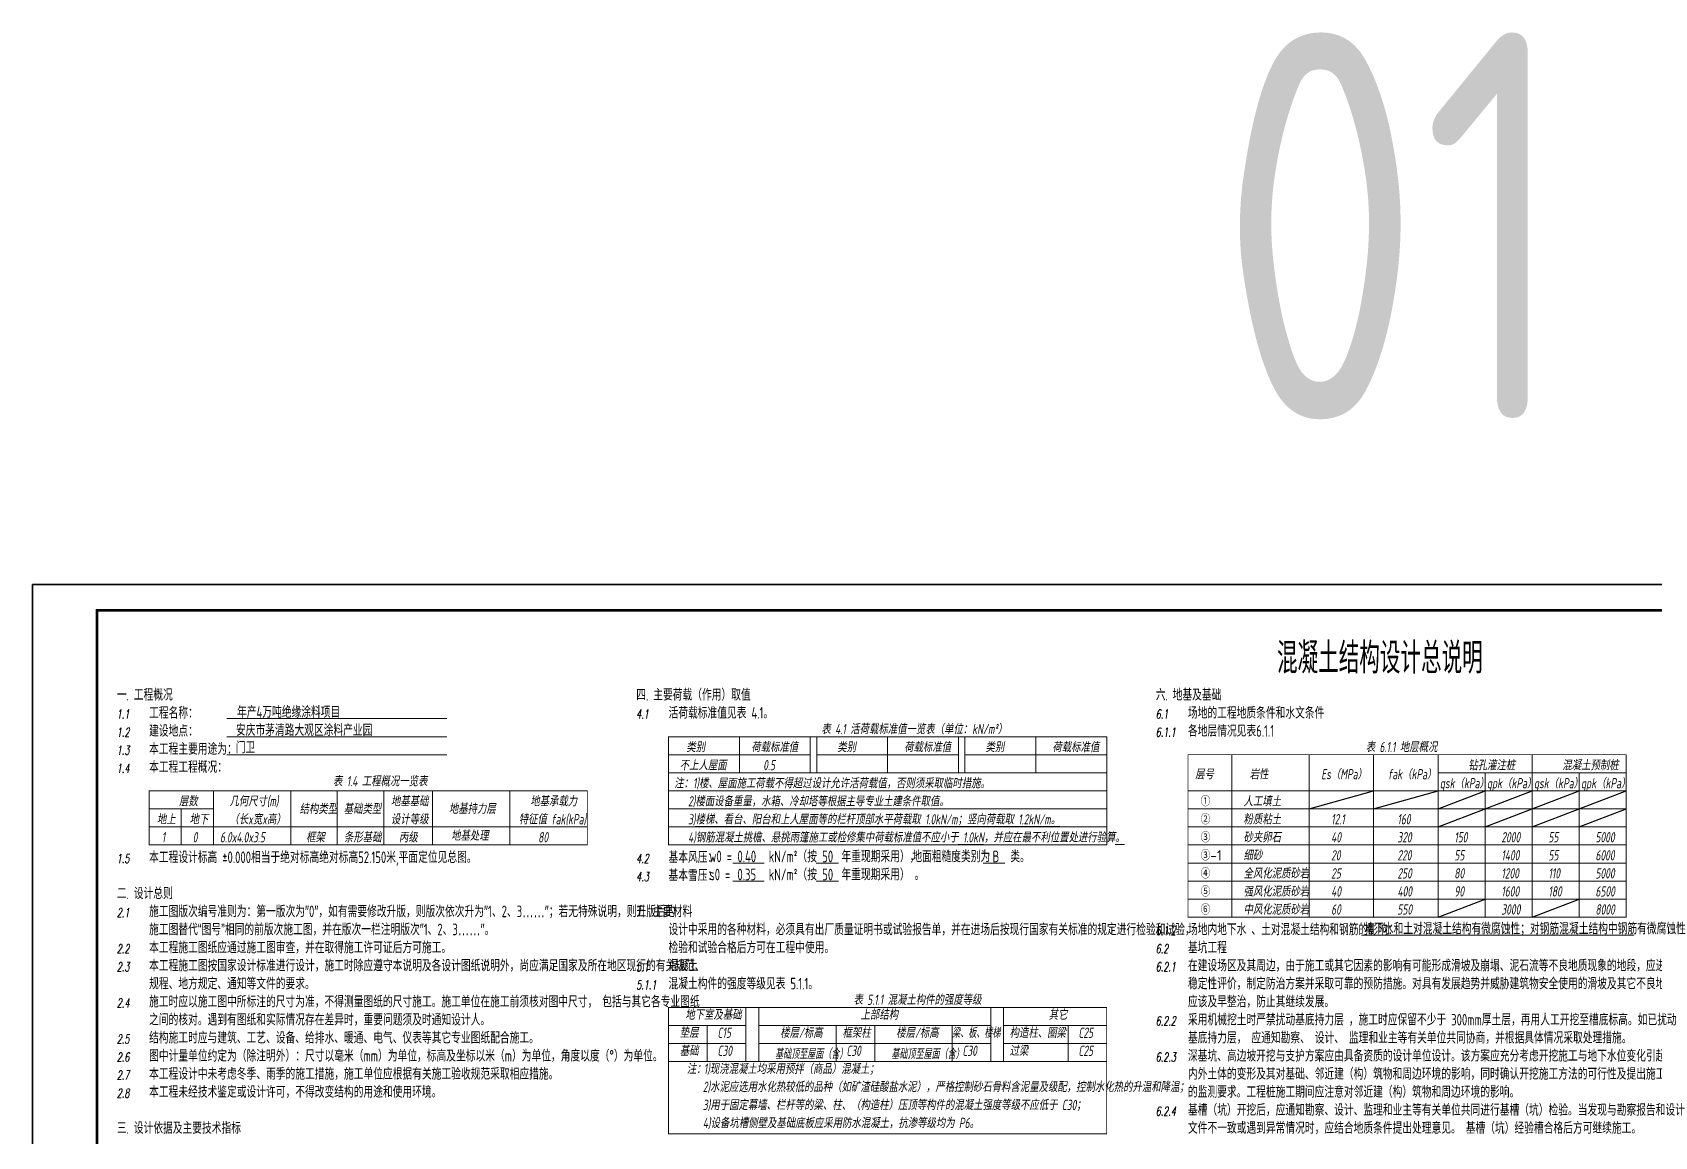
# Model space of a CAD drawing. Extents: x -14785 to 4269, y -25586 to -12228.
# Drawn here: x -14785 to -14155, y -25206 to -24778 of the extents above; entities that cross this region are included whole.
import ezdxf
from ezdxf.enums import TextEntityAlignment as Align

# ---------------------------------------------------------------- set-up
doc = ezdxf.new("R2010")
doc.units = 0
doc.header["$LTSCALE"] = 2000
doc.header["$MEASUREMENT"] = 0
doc.layers.get('0').update_dxf_attribs({"linetype": 'CONTINUOUS'})
doc.layers.add('SM001', color=7, linetype='CONTINUOUS', lineweight=15)
doc.layers.add('SM002', color=4, linetype='CONTINUOUS', lineweight=15)
doc.layers.add('标注', color=7, linetype='CONTINUOUS')
doc.layers.add('梁集中标注', color=2, linetype='CONTINUOUS')
doc.styles.add('GBHZ', font='gbenor.shx', dxfattribs={"width": 0.8, "bigfont": 'gbcbig.shx'})
doc.styles.add('SM001', font='tssdeng.shx', dxfattribs={"width": 0.7, "bigfont": 'tssdchn.shx'})
doc.styles.add('SM002', font='romand.shx')
doc.styles.get("Standard").update_dxf_attribs({"font": 'gbenor.shx', "bigfont": 'gbcbig.shx'})

msp = doc.modelspace()

# ---------------------------------------------------------------- linework, layer by layer
for p, q in [((-14784.731, -25586.104), (-14784.731, -24992.104)), ((-14784.731, -24992.104), (-14784.731, -25586.104))]:
    msp.add_line(p, q)
at = {"color": 0}
for p, q in [((-13733.481, -24992.104), (-14784.731, -24992.104)), ((-14784.731, -24992.104), (-13733.481, -24992.104))]:
    msp.add_line(p, q, dxfattribs=at)
at = {"color": 0, "const_width": 1}
msp.add_lwpolyline([(-13743.481, -25576.104), (-14759.731, -25576.104), (-14759.731, -25002.104), (-13743.481, -25002.104)], close=True, dxfattribs=at)
at = {"layer": 'SM002'}
for p, q in [((-14537.981, -25093.104), (-14537.981, -25051.104)), ((-14537.981, -25051.104), (-14367.981, -25051.104)), ((-14510.481, -25051.104), (-14510.481, -25065.104)), ((-14482.981, -25051.104), (-14482.981, -25065.104)), ((-14480.481, -25051.104), (-14480.481, -25065.104)), ((-14452.981, -25051.104), (-14452.981, -25065.104)), ((-14425.481, -25051.104), (-14425.481, -25065.104)), ((-14422.981, -25051.104), (-14422.981, -25065.104)), ((-14395.481, -25051.104), (-14395.481, -25065.104)), ((-14367.981, -25051.104), (-14367.981, -25093.104)), ((-14537.981, -25058.104), (-14482.981, -25058.104)), ((-14480.481, -25058.104), (-14425.481, -25058.104)), ((-14422.981, -25058.104), (-14367.981, -25058.104)), ((-14319.481, -25058.104), (-14319.481, -25121.104)), ((-14289.481, -25058.104), (-14289.481, -25121.104)), ((-14264.481, -25058.104), (-14264.481, -25121.104)), ((-14239.481, -25058.104), (-14239.481, -25121.104)), ((-14202.981, -25058.104), (-14202.981, -25121.104)), ((-14537.981, -25065.104), (-14367.981, -25065.104)), ((-14537.981, -25065.104), (-14482.981, -25065.104)), ((-14480.481, -25065.104), (-14425.481, -25065.104)), ((-14422.981, -25065.104), (-14367.981, -25065.104)), ((-14239.481, -25065.104), (-14166.481, -25065.104)), ((-14221.231, -25065.104), (-14221.231, -25121.104)), ((-14184.731, -25065.104), (-14184.731, -25121.104)), ((-14537.981, -25072.104), (-14367.981, -25072.104)), ((-14336.481, -25072.104), (-14166.481, -25072.104)), ((-14537.981, -25079.104), (-14367.981, -25079.104)), ((-14336.481, -25079.104), (-14166.481, -25079.104)), ((-14537.981, -25086.104), (-14367.981, -25086.104)), ((-14336.481, -25086.104), (-14166.481, -25086.104)), ((-14367.981, -25093.104), (-14537.981, -25093.104)), ((-14336.481, -25093.104), (-14166.481, -25093.104)), ((-14336.481, -25100.104), (-14166.481, -25100.104)), ((-14336.481, -25107.104), (-14166.481, -25107.104)), ((-14336.481, -25114.104), (-14166.481, -25114.104)), ((-14336.481, -25121.104), (-14166.481, -25121.104))]:
    msp.add_line(p, q, dxfattribs=at)
for points in [[(-14709.376, -25044.104), (-14623.934, -25044.104)], [(-14709.376, -25051.104), (-14623.934, -25051.104)], [(-14709.376, -25058.104), (-14623.934, -25058.104)], [(-14739.481, -25072.104), (-14739.481, -25093.104)], [(-14714.481, -25072.104), (-14714.481, -25093.104)], [(-14684.481, -25072.104), (-14684.481, -25093.104)], [(-14684.481, -25072.104), (-14684.481, -25093.104)], [(-14666.481, -25072.104), (-14666.481, -25093.104)], [(-14648.481, -25072.104), (-14648.481, -25093.104)], [(-14629.481, -25072.104), (-14629.481, -25093.104)], [(-14599.481, -25072.104), (-14599.481, -25093.104)], [(-14739.481, -25079.104), (-14714.481, -25079.104)], [(-14726.981, -25079.104), (-14726.981, -25093.104)], [(-14739.481, -25086.104), (-14569.481, -25086.104)], [(-14739.481, -25093.104), (-14599.481, -25093.104)], [(-14739.481, -25093.104), (-14569.481, -25093.104)], [(-14739.481, -25093.104), (-14599.481, -25093.104)], [(-14739.481, -25093.104), (-14599.481, -25093.104)], [(-14599.481, -25093.104), (-14569.481, -25093.104)], [(-14599.481, -25093.104), (-14569.481, -25093.104)], [(-14599.481, -25093.104), (-14569.481, -25093.104)], [(-14513.028, -25100.104), (-14500.84, -25100.104)], [(-14480.733, -25100.104), (-14472.084, -25100.104)], [(-14415.877, -25100.104), (-14407.522, -25100.104)], [(-14513.028, -25107.104), (-14500.84, -25107.104)], [(-14480.733, -25107.104), (-14472.084, -25107.104)], [(-14269.135, -25128.104), (-14163.568, -25128.104)], [(-14507.981, -25156.104), (-14507.981, -25177.104)], [(-14502.981, -25156.104), (-14502.981, -25177.104)], [(-14412.981, -25156.104), (-14412.981, -25177.104)], [(-14407.981, -25156.104), (-14407.981, -25177.104)], [(-14537.981, -25163.104), (-14507.981, -25163.104)], [(-14522.981, -25163.104), (-14522.981, -25177.104)], [(-14502.981, -25163.104), (-14412.981, -25163.104)], [(-14472.981, -25163.104), (-14472.981, -25177.104)], [(-14457.981, -25163.104), (-14457.981, -25177.104)], [(-14427.981, -25163.104), (-14427.981, -25177.104)], [(-14407.981, -25163.104), (-14367.981, -25163.104)], [(-14382.981, -25163.104), (-14382.981, -25177.104)], [(-14537.981, -25170.104), (-14507.981, -25170.104)], [(-14502.981, -25170.104), (-14412.981, -25170.104)], [(-14407.981, -25170.104), (-14367.981, -25170.104)], [(-14537.981, -25177.104), (-14507.981, -25177.104)], [(-14537.981, -25177.104), (-14367.981, -25177.104)], [(-14502.981, -25177.104), (-14412.981, -25177.104)], [(-14407.981, -25177.104), (-14367.981, -25177.104)]]:
    msp.add_lwpolyline(points, dxfattribs=at)
at = {"layer": 'SM002', "const_width": 0.3}
for points in [[(-14537.981, -25093.104), (-14367.981, -25093.104), (-14367.981, -25051.104), (-14537.981, -25051.104)], [(-14739.481, -25072.104), (-14569.481, -25072.104), (-14569.481, -25093.104), (-14739.481, -25093.104)], [(-14537.981, -25156.104), (-14367.981, -25156.104), (-14367.981, -25205.104), (-14537.981, -25205.104)]]:
    msp.add_lwpolyline(points, close=True, dxfattribs=at)
for points in [[(-14336.481, -25058.104), (-14166.481, -25058.104)], [(-14336.481, -25121.104), (-14336.481, -25058.104)], [(-14166.481, -25058.104), (-14166.481, -25121.104)], [(-14336.481, -25121.104), (-14166.481, -25121.104)], [(-14166.481, -25121.104), (-14336.481, -25121.104)], [(-14336.481, -25121.104), (-14166.481, -25121.104)]]:
    msp.add_lwpolyline(points, dxfattribs=at)
at = {"layer": '标注'}
for p, q in [((-14289.481, -25079.104), (-14264.481, -25072.104)), ((-14264.481, -25079.104), (-14239.481, -25072.104)), ((-14239.481, -25079.104), (-14221.231, -25072.104)), ((-14221.231, -25079.104), (-14202.981, -25072.104)), ((-14202.981, -25079.104), (-14184.731, -25072.104)), ((-14184.731, -25079.104), (-14166.481, -25072.104)), ((-14239.481, -25086.104), (-14221.231, -25079.104)), ((-14221.231, -25086.104), (-14202.981, -25079.104)), ((-14202.981, -25086.104), (-14184.731, -25079.104)), ((-14184.731, -25086.104), (-14166.481, -25079.104)), ((-14239.481, -25121.104), (-14221.231, -25114.104)), ((-14202.981, -25121.104), (-14184.731, -25114.104))]:
    msp.add_line(p, q, dxfattribs=at)

# ---------------------------------------------------------------- texts
at = {"layer": 'SM001', "color": 2, "style": 'SM001', "width": 0.7}
for s, height, p in [('混凝土结构设计总说明', 12, (-14301.937, -25026.604)), ('年产4万吨绝缘涂料项目', 4.5, (-14705.376, -25043.804)), ('安庆市茅清路大观区涂料产业园', 4.5, (-14705.777, -25050.804)), ('门卫', 4.5, (-14705.838, -25057.517)), ('w%%1420%%143 =', 4.5, (-14522.104, -25099.804)), ('0.40', 4.5, (-14511.254, -25099.804)), ('50', 4.5, (-14478.353, -25099.804)), ('B', 4.5, (-14412.255, -25099.804)), ('s%%1420%%143 =', 4.5, (-14522.104, -25106.804)), ('0.35', 4.5, (-14511.254, -25106.804)), ('50', 4.5, (-14478.353, -25106.804))]:
    msp.add_text(s, height=height, dxfattribs=at).set_placement(p)
at = {"layer": 'SM001', "style": 'SM001', "width": 0.7}
for s, p in [('一. 工程概况', (-14751.981, -25037.104)), ('四. 主要荷载（作用）取值', (-14550.481, -25037.104)), ('六. 地基及基础', (-14348.981, -25037.104)), ('工程名称：', (-14739.481, -25044.104)), ('活荷载标准值见表 4.1。', (-14537.981, -25044.104)), ('场地的工程地质条件和水文条件', (-14336.481, -25044.104)), ('建设地点：', (-14739.481, -25051.104)), ('各地层情况见表6.1.1', (-14336.481, -25051.104)), ('本工程主要用途为：', (-14739.481, -25058.104)), ('本工程工程概况：', (-14739.481, -25065.104)), ('本工程设计标高 %%P0.000相当于绝对标高绝对标高52.150米,平面定位见总图。', (-14739.481, -25100.104)), ('基本风压：', (-14537.981, -25100.104)), ('kN/m%%1402%%141（按', (-14499.13, -25099.804)), ('年重现期采用），', (-14470.894, -25099.804)), ('地面粗糙度类别为', (-14443.421, -25099.804)), ('类。', (-14405.399, -25099.804)), ('基本雪压：', (-14537.981, -25107.104)), ('kN/m%%1402%%141（按', (-14499.13, -25106.804)), ('年重现期采用） 。', (-14470.894, -25106.804)), ('二. 设计总则', (-14751.981, -25114.104)), ('施工图版次编号准则为：第一版次为″0″，如有需要修改升版，则版次依次升为″1、2、3……″；若无特殊说明，则升版后的', (-14739.481, -25121.104)), ('五. 主要材料', (-14550.481, -25121.104)), ('施工图替代“图号”相同的前版次施工图，并在版次一栏注明版次″1、2、3……″。 ', (-14739.481, -25128.104)), ('设计中采用的各种材料，必须具有出厂质量证明书或试验报告单，并在进场后按现行国家有关标准的规定进行检验和试验，', (-14537.981, -25128.104)), ('场地内地下水 、土对混凝土结构和钢筋的影响：', (-14336.481, -25128.104)), ('地下水和土对混凝土结构有微腐蚀性；对钢筋混凝土结构中钢筋有微腐蚀性', (-14268.071, -25127.804)), ('本工程施工图纸应通过施工图审查，并在取得施工许可证后方可施工。', (-14739.481, -25135.104)), ('检验和试验合格后方可在工程中使用。', (-14537.981, -25135.104)), ('基坑工程', (-14336.481, -25135.104)), ('本工程施工图按国家设计标准进行设计，施工时除应遵守本说明及各设计图纸说明外，尚应满足国家及所在地区现行的有关规范、', (-14739.481, -25142.104)), ('混凝土', (-14537.981, -25142.104)), ('在建设场区及其周边，由于施工或其它因素的影响有可能形成滑坡及崩塌、泥石流等不良地质现象的地段，应进行边坡', (-14336.481, -25142.104)), ('规程、地方规定、通知等文件的要求。', (-14739.481, -25149.104)), ('混凝土构件的强度等级见表 5.1.1。', (-14537.981, -25149.104)), ('稳定性评价，制定防治方案并采取可靠的预防措施。对具有发展趋势并威胁建筑物安全使用的滑坡及其它不良地质现象，', (-14336.481, -25149.104)), ('施工时应以施工图中所标注的尺寸为准，不得测量图纸的尺寸施工。施工单位在施工前须核对图中尺寸， 包括与其它各专业图纸', (-14739.481, -25156.104)), ('应该及早整治，防止其继续发展。', (-14336.481, -25156.104)), ('之间的核对。遇到有图纸和实际情况存在差异时，重要问题须及时通知设计人。', (-14739.481, -25163.104)), ('采用机械挖土时严禁扰动基底持力层 ，施工时应保留不少于 300mm厚土层，再用人工开挖至槽底标高。如已扰动', (-14336.481, -25163.104)), ('结构施工时应与建筑、工艺、设备、给排水、暖通、电气、仪表等其它专业图纸配合施工。', (-14739.481, -25170.104)), ('基底持力层， 应通知勘察、 设计、 监理和业主等有关单位共同协商，并根据具体情况采取处理措施。', (-14336.481, -25170.104)), ('图中计量单位约定为（除注明外）：尺寸以毫米（mm）为单位，标高及坐标以米（m）为单位，角度以度（%%D）为单位。', (-14739.481, -25177.104)), ('深基坑、高边坡开挖与支护方案应由具备资质的设计单位设计。该方案应充分考虑开挖施工与地下水位变化引起的基坑', (-14336.481, -25177.104)), ('本工程设计中未考虑冬季、雨季的施工措施，施工单位应根据有关施工验收规范采取相应措施。', (-14739.481, -25184.104)), ('内外土体的变形及其对基础、邻近建（构）筑物和周边环境的影响，同时确认开挖施工方法的可行性及提出施工过程中', (-14336.481, -25184.104)), ('本工程未经技术鉴定或设计许可，不得改变结构的用途和使用环境。', (-14739.481, -25191.104)), ('的监测要求。工程桩施工期间应注意对邻近建（构）筑物和周边环境的影响。', (-14336.481, -25191.104)), ('基槽（坑）开挖后，应通知勘察、设计、监理和业主等有关单位共同进行基槽（坑）检验。当发现与勘察报告和设计', (-14336.481, -25198.104)), ('三. 设计依据及主要技术指标', (-14751.981, -25205.104)), ('文件不一致或遇到异常情况时，应结合地质条件提出处理意见。 基槽（坑）经验槽合格后方可继续施工。', (-14336.481, -25205.104))]:
    msp.add_text(s, height=4.5, dxfattribs=at).set_placement(p)
at = {"layer": 'SM001', "color": 96, "style": 'SM002', "oblique": 10, "width": 0.65}
for s, p in [('1.1', (-14751.981, -25044.104)), ('4.1', (-14550.481, -25044.104)), ('6.1', (-14348.981, -25044.104)), ('1.2', (-14751.981, -25051.104)), ('6.1.1', (-14348.981, -25051.104)), ('1.3', (-14751.981, -25058.104)), ('1.4', (-14751.981, -25065.104)), ('1.5', (-14751.981, -25100.104)), ('4.2', (-14550.481, -25100.104)), ('4.3', (-14550.481, -25107.104)), ('2.1', (-14751.981, -25121.104)), ('6.1.2', (-14348.981, -25128.104)), ('2.2', (-14751.981, -25135.104)), ('6.2', (-14348.981, -25135.104)), ('2.3', (-14751.981, -25142.104)), ('5.1', (-14550.481, -25142.104)), ('6.2.1', (-14348.981, -25142.104)), ('5.1.1', (-14550.481, -25149.104)), ('2.4', (-14751.981, -25156.104)), ('6.2.2', (-14348.981, -25163.104)), ('2.5', (-14751.981, -25170.104)), ('2.6', (-14751.981, -25177.104)), ('6.2.3', (-14348.981, -25177.104)), ('2.7', (-14751.981, -25184.104)), ('2.8', (-14751.981, -25191.104)), ('6.2.4', (-14348.981, -25198.104))]:
    msp.add_text(s, height=3.5, dxfattribs=at).set_placement(p)
at = {"layer": 'SM001', "style": 'SM001', "oblique": 10}
for s, height, width, p in [('表 4.1 活荷载标准值一览表（单位：kN/m%%1402%%141）', 4, 0.7, (-14478.701, -25050.123)), ('类别', 3.9392, 0.710799, (-14531.094, -25057.104)), ('荷载标准值', 3.9392, 0.710799, (-14505.918, -25057.104)), ('类别', 3.9392, 0.710799, (-14472.56, -25057.104)), ('荷载标准值', 3.9392, 0.710799, (-14446.584, -25057.104)), ('类别', 3.9392, 0.710799, (-14415.06, -25057.104)), ('荷载标准值', 3.9392, 0.710799, (-14389.084, -25057.104)), ('表 6.1.1 地层概况', 4, 0.7, (-14267.534, -25057.104)), ('Es（MPa）', 3.9392, 0.710799, (-14284.774, -25067.604)), ('f\x8eak\x8f（kPa）', 3.9392, 0.710799, (-14258.919, -25067.604)), ('钻孔灌注桩', 3.9392, 0.710799, (-14227.786, -25064.104)), ('混凝土预制桩', 3.9392, 0.710799, (-14191.286, -25064.104)), ('表 1.4 工程概况一览表', 4, 0.7, (-14668.174, -25070.364)), ('注：1)楼、屋面施工荷载不得超过设计允许活荷载值，否则须采取临时措施。', 3.93923, 0.710799, (-14535.795, -25071.104)), ('层号', 3.9392, 0.710799, (-14333.722, -25067.604)), ('岩性', 3.9392, 0.710799, (-14312.571, -25067.604)), ('qsk（kPa）', 3.9392, 0.710799, (-14238.777, -25071.104)), ('qpk（kPa）', 3.9392, 0.710799, (-14220.527, -25071.104)), ('qsk（kPa）', 3.9392, 0.710799, (-14202.277, -25071.104)), ('qpk（kPa）', 3.9392, 0.710799, (-14184.027, -25071.104)), ('层数', 4, 0.7, (-14727.923, -25078.104)), ('几何尺寸(m)', 4, 0.7, (-14708.339, -25078.104)), ('地基基础', 4, 0.7, (-14645.709, -25078.104)), ('地基承载力', 4, 0.7, (-14591.662, -25078.104)), ('2)楼面设备重量，水箱、冷却塔等根据主导专业土建条件取值。', 3.93923, 0.710799, (-14530.401, -25078.104)), ('地上', 4, 0.7, (-14736.497, -25085.104)), ('地下', 4, 0.7, (-14723.79, -25085.104)), ('（长x宽x高）', 4, 0.7, (-14708.339, -25085.104)), ('结构类型', 4, 0.7, (-14681.14, -25081.08)), ('基础类型', 4, 0.7, (-14664.018, -25081.08)), ('设计等级', 4, 0.7, (-14645.709, -25085.104)), ('地基持力层', 4, 0.7, (-14623.225, -25081.031)), ('特征值 f%%142ak%%143(kPa)', 4, 0.7, (-14596.107, -25085.104)), ('3)%%U楼梯、看台、阳台和上人屋面等的栏杆顶部水平荷载取 1.0kN/m；竖向荷载取 1.2kN/m。', 3.93923, 0.710799, (-14530.401, -25085.104)), ('4)钢筋混凝土挑檐、悬挑雨篷施工或检修集中荷载标准值不应小于%%U 1.0kN%%U，并应在最不利位置处进行验算%%U。', 3.93923, 0.710799, (-14530.401, -25092.104)), ('表 5.1.1 混凝土构件的强度等级', 4, 0.7, (-14466.262, -25155.104))]:
    msp.add_text(s, height=height, dxfattribs=dict(at, width=width)).set_placement(p)
at = {"layer": 'SM001', "color": 1, "style": 'SM001', "oblique": 10}
for s, height, width, p in [('不上人屋面', 3.9392, 0.710799, (-14533.667, -25064.104)), ('0.5', 3.9392, 0.710799, (-14501.252, -25064.104)), ('1', 4, 0.7, (-14734.583, -25092.104)), ('0', 4, 0.7, (-14722.545, -25092.104)), ('6.0x4.0x3.5', 4, 0.7, (-14711.995, -25092.104)), ('框架', 4, 0.7, (-14678.588, -25092.104)), ('条形基础', 4, 0.7, (-14663.939, -25092.104)), ('丙级', 4, 0.7, (-14642.606, -25092.104)), ('地基处理', 3.9392, 0.710799, (-14622.345, -25091.436)), ('80', 4, 0.7, (-14588.523, -25092.104))]:
    msp.add_text(s, height=height, dxfattribs=dict(at, width=width)).set_placement(p)
at = {"layer": 'SM001', "color": 2, "width": 1.1}
for s, p in [('①', (-14331.547, -25078.104)), ('②', (-14331.547, -25085.104)), ('③', (-14331.547, -25092.104)), ('③-1', (-14331.547, -25099.104)), ('④', (-14331.547, -25106.104)), ('⑤', (-14331.547, -25113.104)), ('⑥', (-14331.547, -25120.104))]:
    msp.add_text(s, height=4, dxfattribs=at).set_placement(p)
at = {"layer": 'SM001', "color": 2, "style": 'SM001', "oblique": 10}
for s, width, p in [('人工填土', 0.7, (-14314.962, -25078.104)), ('粉质粘土', 0.7, (-14314.962, -25085.104)), ('12.1', 0.7, (-14280.943, -25085.104)), ('160', 0.7, (-14255.244, -25085.104)), ('砂夹卵石', 0.7, (-14314.962, -25092.104)), ('40', 0.7, (-14280.943, -25092.104)), ('320', 0.7, (-14255.244, -25092.104)), ('150', 0.7, (-14233.167, -25092.104)), ('2000', 0.7, (-14214.917, -25092.104)), ('55', 0.7, (-14196.667, -25092.104)), ('5000', 0.7, (-14178.417, -25092.104)), ('细砂', 0.7, (-14314.962, -25099.104)), ('20', 0.7, (-14280.943, -25099.104)), ('220', 0.7, (-14255.244, -25099.104)), ('55', 0.7, (-14233.167, -25099.104)), ('1400', 0.7, (-14214.917, -25099.104)), ('55', 0.7, (-14196.667, -25099.104)), ('6000', 0.7, (-14178.417, -25099.104)), ('全风化泥质砂岩', 0.7, (-14314.962, -25106.104)), ('25', 0.7, (-14280.943, -25106.104)), ('250', 0.7, (-14255.244, -25106.104)), ('80', 0.7, (-14233.167, -25106.104)), ('1200', 0.7, (-14214.917, -25106.104)), ('110', 0.7, (-14196.667, -25106.104)), ('5000', 0.7, (-14178.417, -25106.104)), ('强风化泥质砂岩', 0.7, (-14314.962, -25113.104)), ('40', 0.7, (-14280.943, -25113.104)), ('400', 0.7, (-14255.244, -25113.104)), ('90', 0.7, (-14233.167, -25113.104)), ('1600', 0.7, (-14214.917, -25113.104)), ('180', 0.7, (-14196.667, -25113.104)), ('6500', 0.7, (-14178.417, -25113.104)), ('中风化泥质砂岩', 0.7, (-14314.962, -25120.104)), ('60', 0.7, (-14280.943, -25120.104)), ('550', 0.7, (-14255.244, -25120.104)), ('3000', 0.7, (-14214.917, -25120.104)), ('8000', 0.7, (-14178.417, -25120.104)), ('基础顶至屋面（含）', 0.6, (-14496.698, -25176.104)), ('基础顶至屋面（含）', 0.6, (-14451.586, -25176.104))]:
    msp.add_text(s, height=4, dxfattribs=dict(at, width=width)).set_placement(p)
at = {"layer": 'SM001', "style": 'SM001', "oblique": 10}
for s, width, p in [('地下室及基础', 0.7, (-14531.506, -25162.104)), ('上部结构', 0.7, (-14463.511, -25162.104)), ('其它', 0.7, (-14390.523, -25162.104)), ('楼层/标高', 0.7, (-14494.68, -25169.104)), ('框架柱', 0.7, (-14470.496, -25169.104)), ('楼层/标高', 0.7, (-14449.68, -25169.104)), ('梁、板、楼梯', 0.6, (-14427.995, -25169.104)), ('注：', 0.7, (-14530.902, -25183.104)), ('1)现浇混凝土均采用预拌（商品）混凝土；', 0.7, (-14524.328, -25183.104)), ('2)水泥应选用水化热较低的品种（如矿渣硅酸盐水泥），严格控制砂石骨料含泥量及级配，控制水化热的升温和降温；', 0.7, (-14524.682, -25190.104)), ('3)用于固定幕墙、栏杆等的梁、柱、（构造柱）压顶等构件的混凝土强度等级不应低于 C30；', 0.7, (-14524.682, -25197.104))]:
    msp.add_text(s, height=4, dxfattribs=dict(at, width=width)).set_placement(p, align=Align.BOTTOM_LEFT)
at = {"layer": 'SM001', "color": 2, "style": 'SM001', "oblique": 10, "width": 0.7}
for s, p in [('垫层', (-14533.637, -25169.104)), ('C15', (-14518.981, -25169.104)), ('构造柱、圈梁', (-14405.691, -25169.104)), ('C25', (-14378.981, -25169.104)), ('基础', (-14533.637, -25176.104)), ('C30', (-14518.981, -25176.104)), ('C30', (-14468.981, -25176.104)), ('C30', (-14423.981, -25176.104)), ('过梁', (-14405.691, -25176.104)), ('C25', (-14378.981, -25176.104)), ('4)设备坑槽侧壁及基础底板应采用防水混凝土，抗渗等级均为 P6。', (-14524.682, -25204.104))]:
    msp.add_text(s, height=4, dxfattribs=at).set_placement(p, align=Align.BOTTOM_LEFT)
at = {"layer": '梁集中标注', "style": 'GBHZ', "width": 0.9}
msp.add_text('01', height=150, dxfattribs=at).set_placement((-14324.562, -24927.99))

doc.saveas('drawing.dxf')
